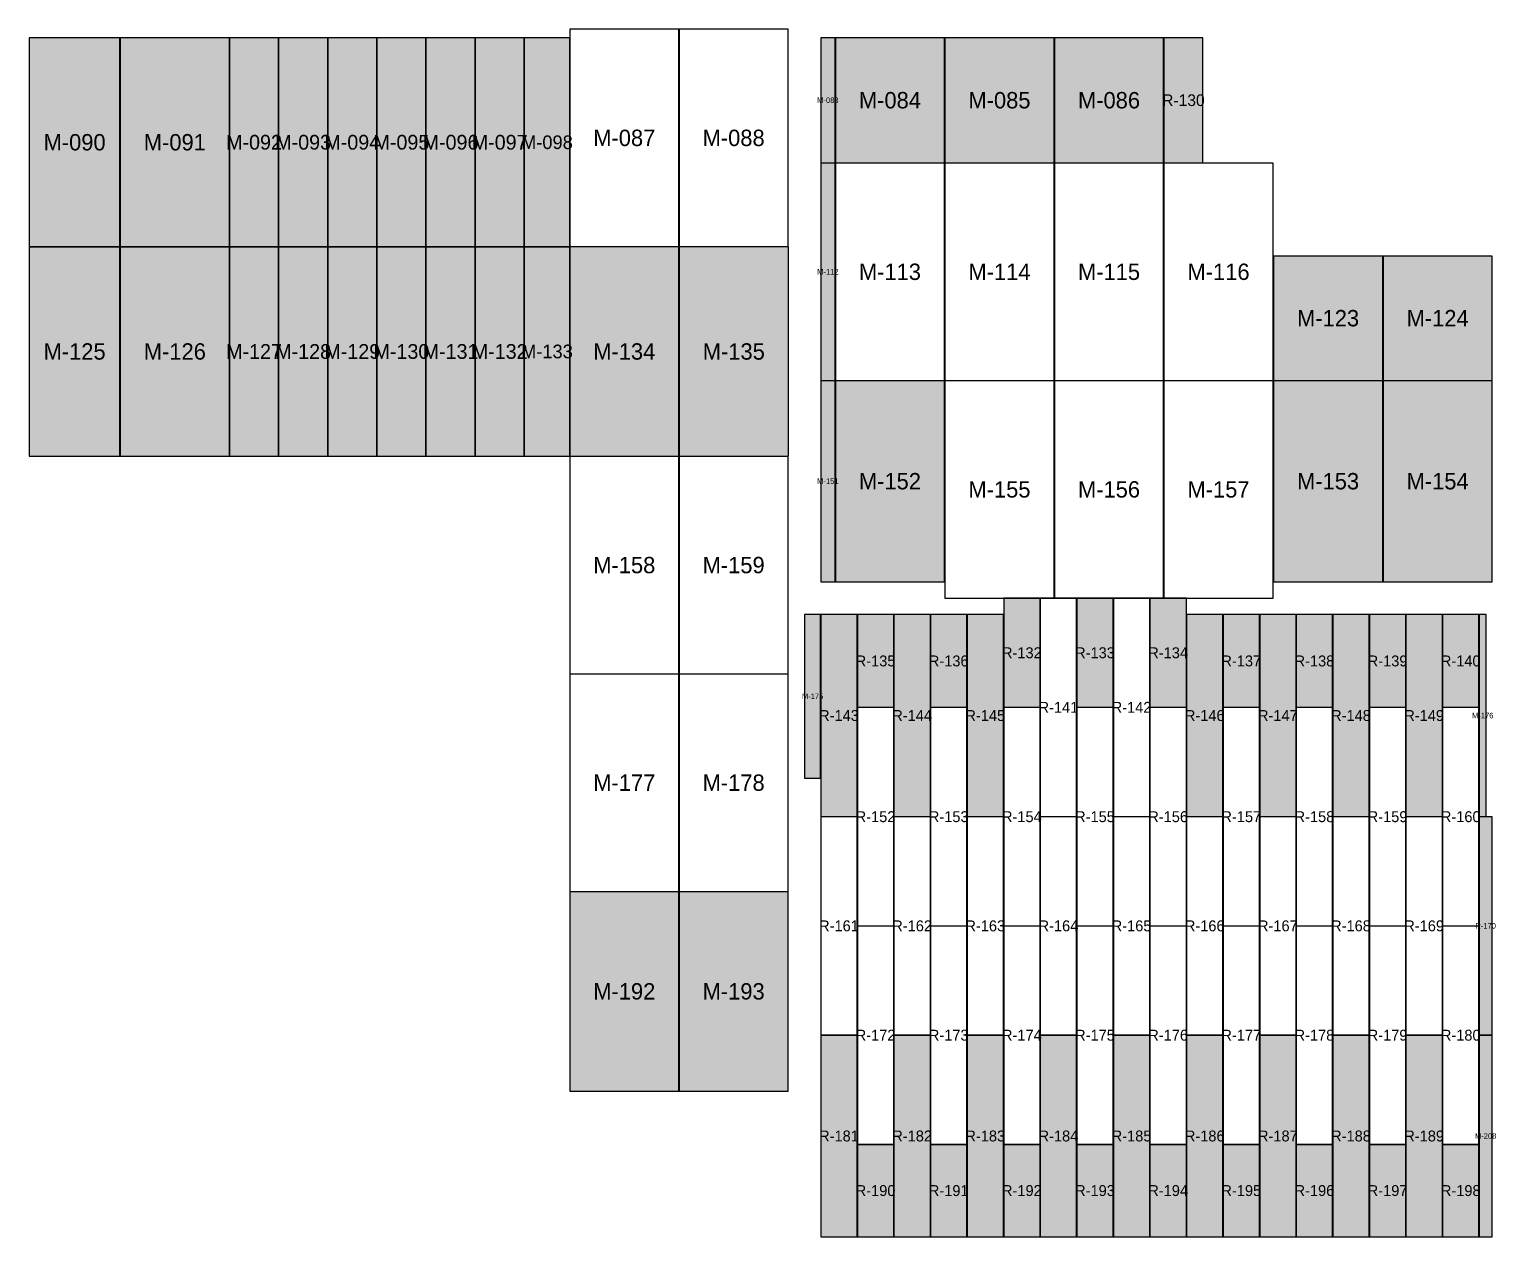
# Model space of a CAD drawing. Header units: metres. Extents: x 489.5 to 507.8, y -93.3 to -80.8.
# Drawn here: x 499.77 to 507.83, y -93.33 to -86.69 of the extents above; entities that cross this region are included whole.
import ezdxf
from ezdxf.enums import TextEntityAlignment as Align

# ---------------------------------------------------------------- set-up
doc = ezdxf.new("R2010")
doc.units = ezdxf.units.M
for name, color, linetype in [('ID-TEXTO', 7, 'Continuous'), ('ID-TEXTO-RECORTE', 1, 'Continuous'), ('PISO-MORET-COMPLETA', 8, 'Continuous'), ('PISO-MORET-RECORTE', 30, 'Continuous'), ('PISO-ROYAL-COMPLETA', 9, 'Continuous'), ('PISO-ROYAL-RECORTE', 4, 'Continuous')]:
    doc.layers.add(name, color=color, linetype=linetype)

msp = doc.modelspace()

# ---------------------------------------------------------------- hatches: boundary and pattern name
at = {"layer": 'PISO-MORET-RECORTE', "transparency": 33554534}
h = msp.add_hatch(color=30, dxfattribs=at)
h.dxf.hatch_style = 1
h.paths.add_polyline_path([(499.7742, -87.8904), (500.2722, -87.8904), (500.2722, -86.7404), (499.7742, -86.7404)])
h = msp.add_hatch(color=30, dxfattribs=at)
h.dxf.hatch_style = 1
h.paths.add_polyline_path([(500.2742, -87.8904), (500.8742, -87.8904), (500.8742, -86.7404), (500.2742, -86.7404)])
h = msp.add_hatch(color=30, dxfattribs=at)
h.dxf.hatch_style = 1
h.paths.add_polyline_path([(500.8742, -87.8904), (501.1442, -87.8904), (501.1442, -86.7404), (500.8742, -86.7404)])
h = msp.add_hatch(color=30, dxfattribs=at)
h.dxf.hatch_style = 1
h.paths.add_polyline_path([(501.1442, -87.8904), (501.4142, -87.8904), (501.4142, -86.7404), (501.1442, -86.7404)])
h = msp.add_hatch(color=30, dxfattribs=at)
h.dxf.hatch_style = 1
h.paths.add_polyline_path([(501.4142, -87.8904), (501.6842, -87.8904), (501.6842, -86.7404), (501.4142, -86.7404)])
h = msp.add_hatch(color=30, dxfattribs=at)
h.dxf.hatch_style = 1
h.paths.add_polyline_path([(501.6842, -87.8904), (501.9542, -87.8904), (501.9542, -86.7404), (501.6842, -86.7404)])
h = msp.add_hatch(color=30, dxfattribs=at)
h.dxf.hatch_style = 1
h.paths.add_polyline_path([(501.9542, -87.8904), (502.2242, -87.8904), (502.2242, -86.7404), (501.9542, -86.7404)])
h = msp.add_hatch(color=30, dxfattribs=at)
h.dxf.hatch_style = 1
h.paths.add_polyline_path([(502.2242, -87.8904), (502.4942, -87.8904), (502.4942, -86.7404), (502.2242, -86.7404)])
h = msp.add_hatch(color=30, dxfattribs=at)
h.dxf.hatch_style = 1
h.paths.add_polyline_path([(502.4942, -87.8904), (502.7442, -87.8904), (502.7442, -86.7404), (502.4942, -86.7404)])
h = msp.add_hatch(color=30, dxfattribs=at)
h.dxf.hatch_style = 1
h.paths.add_polyline_path([(504.1242, -87.4284), (504.2022, -87.4284), (504.2022, -86.7404), (504.1242, -86.7404)])
h = msp.add_hatch(color=30, dxfattribs=at)
h.dxf.hatch_style = 1
h.paths.add_polyline_path([(504.2042, -87.4284), (504.8042, -87.4284), (504.8042, -86.7404), (504.2042, -86.7404)])
h = msp.add_hatch(color=30, dxfattribs=at)
h.dxf.hatch_style = 1
h.paths.add_polyline_path([(504.8062, -87.4284), (505.4062, -87.4284), (505.4062, -86.7404), (504.8062, -86.7404)])
h = msp.add_hatch(color=30, dxfattribs=at)
h.dxf.hatch_style = 1
h.paths.add_polyline_path([(505.4082, -87.4284), (506.0082, -87.4284), (506.0082, -86.7404), (505.4082, -86.7404)])
h = msp.add_hatch(color=30, dxfattribs=at)
h.dxf.hatch_style = 1
h.paths.add_polyline_path([(504.1242, -88.6244), (504.2022, -88.6244), (504.2022, -87.4304), (504.1242, -87.4304)])
h = msp.add_hatch(color=30, dxfattribs=at)
h.dxf.hatch_style = 1
h.paths.add_polyline_path([(499.7742, -89.0404), (500.2722, -89.0404), (500.2722, -87.8904), (499.7742, -87.8904)])
h = msp.add_hatch(color=30, dxfattribs=at)
h.dxf.hatch_style = 1
h.paths.add_polyline_path([(500.2742, -89.0404), (500.8742, -89.0404), (500.8742, -87.8904), (500.2742, -87.8904)])
h = msp.add_hatch(color=30, dxfattribs=at)
h.dxf.hatch_style = 1
h.paths.add_polyline_path([(500.8742, -89.0404), (501.1442, -89.0404), (501.1442, -87.8904), (500.8742, -87.8904)])
h = msp.add_hatch(color=30, dxfattribs=at)
h.dxf.hatch_style = 1
h.paths.add_polyline_path([(501.1442, -89.0404), (501.4142, -89.0404), (501.4142, -87.8904), (501.1442, -87.8904)])
h = msp.add_hatch(color=30, dxfattribs=at)
h.dxf.hatch_style = 1
h.paths.add_polyline_path([(501.4142, -89.0404), (501.6842, -89.0404), (501.6842, -87.8904), (501.4142, -87.8904)])
h = msp.add_hatch(color=30, dxfattribs=at)
h.dxf.hatch_style = 1
h.paths.add_polyline_path([(501.6842, -89.0404), (501.9542, -89.0404), (501.9542, -87.8904), (501.6842, -87.8904)])
h = msp.add_hatch(color=30, dxfattribs=at)
h.dxf.hatch_style = 1
h.paths.add_polyline_path([(501.9542, -89.0404), (502.2242, -89.0404), (502.2242, -87.8904), (501.9542, -87.8904)])
h = msp.add_hatch(color=30, dxfattribs=at)
h.dxf.hatch_style = 1
h.paths.add_polyline_path([(502.2242, -89.0404), (502.4942, -89.0404), (502.4942, -87.8904), (502.2242, -87.8904)])
h = msp.add_hatch(color=30, dxfattribs=at)
h.dxf.hatch_style = 1
h.paths.add_polyline_path([(502.4942, -89.0404), (502.7442, -89.0404), (502.7442, -87.8904), (502.4942, -87.8904)])
h = msp.add_hatch(color=30, dxfattribs=at)
h.dxf.hatch_style = 1
h.paths.add_polyline_path([(502.7442, -89.0404), (503.3442, -89.0404), (503.3442, -87.8904), (502.7442, -87.8904)])
h = msp.add_hatch(color=30, dxfattribs=at)
h.dxf.hatch_style = 1
h.paths.add_polyline_path([(503.3462, -89.0404), (503.9462, -89.0404), (503.9462, -87.8904), (503.3462, -87.8904)])
h = msp.add_hatch(color=30, dxfattribs=at)
h.dxf.hatch_style = 1
h.paths.add_polyline_path([(506.6122, -88.6244), (507.2122, -88.6244), (507.2122, -87.9404), (506.6122, -87.9404)])
h = msp.add_hatch(color=30, dxfattribs=at)
h.dxf.hatch_style = 1
h.paths.add_polyline_path([(507.2142, -88.6244), (507.8142, -88.6244), (507.8142, -87.9404), (507.2142, -87.9404)])
h = msp.add_hatch(color=30, dxfattribs=at)
h.dxf.hatch_style = 1
h.paths.add_polyline_path([(504.1242, -89.7304), (504.2022, -89.7304), (504.2022, -88.6264), (504.1242, -88.6264)])
h = msp.add_hatch(color=30, dxfattribs=at)
h.dxf.hatch_style = 1
h.paths.add_polyline_path([(504.2042, -89.7304), (504.8042, -89.7304), (504.8042, -88.6264), (504.2042, -88.6264)])
h = msp.add_hatch(color=30, dxfattribs=at)
h.dxf.hatch_style = 1
h.paths.add_polyline_path([(506.6122, -89.7304), (507.2122, -89.7304), (507.2122, -88.6264), (506.6122, -88.6264)])
h = msp.add_hatch(color=30, dxfattribs=at)
h.dxf.hatch_style = 1
h.paths.add_polyline_path([(507.2142, -89.7304), (507.8142, -89.7304), (507.8142, -88.6264), (507.2142, -88.6264)])
h = msp.add_hatch(color=30, dxfattribs=at)
h.dxf.hatch_style = 1
h.paths.add_polyline_path([(504.0342, -90.8104), (504.1232, -90.8104), (504.1232, -89.9104), (504.0342, -89.9104)])
h = msp.add_hatch(color=30, dxfattribs=at)
h.dxf.hatch_style = 1
h.paths.add_polyline_path([(507.7422, -91.0214), (507.7817, -91.0214), (507.7817, -89.9104), (507.7422, -89.9104)])
h = msp.add_hatch(color=30, dxfattribs=at)
h.dxf.hatch_style = 1
h.paths.add_polyline_path([(502.7442, -92.5304), (503.3442, -92.5304), (503.3442, -91.4344), (502.7442, -91.4344)])
h = msp.add_hatch(color=30, dxfattribs=at)
h.dxf.hatch_style = 1
h.paths.add_polyline_path([(503.3462, -92.5304), (503.9442, -92.5304), (503.9442, -91.4344), (503.3462, -91.4344)])
h = msp.add_hatch(color=30, dxfattribs=at)
h.dxf.hatch_style = 1
h.paths.add_polyline_path([(507.7422, -93.3304), (507.8142, -93.3304), (507.8142, -92.2234), (507.7422, -92.2234)])
at = {"layer": 'PISO-ROYAL-RECORTE', "transparency": 33554534}
h = msp.add_hatch(color=4, dxfattribs=at)
h.dxf.hatch_style = 1
h.paths.add_polyline_path([(506.0102, -87.4284), (506.2242, -87.4284), (506.2242, -86.7404), (506.0102, -86.7404)])
h = msp.add_hatch(color=4, dxfattribs=at)
h.dxf.hatch_style = 1
h.paths.add_polyline_path([(505.1292, -90.4209), (505.3292, -90.4209), (505.3292, -89.8214), (505.1292, -89.8214)])
h = msp.add_hatch(color=4, dxfattribs=at)
h.dxf.hatch_style = 1
h.paths.add_polyline_path([(505.5312, -90.4209), (505.7312, -90.4209), (505.7312, -89.8214), (505.5312, -89.8214)])
h = msp.add_hatch(color=4, dxfattribs=at)
h.dxf.hatch_style = 1
h.paths.add_polyline_path([(505.9332, -90.4209), (506.1332, -90.4209), (506.1332, -89.8214), (505.9332, -89.8214)])
h = msp.add_hatch(color=4, dxfattribs=at)
h.dxf.hatch_style = 1
h.paths.add_polyline_path([(504.1242, -91.0214), (504.3242, -91.0214), (504.3242, -89.9104), (504.1242, -89.9104)])
h = msp.add_hatch(color=4, dxfattribs=at)
h.dxf.hatch_style = 1
h.paths.add_polyline_path([(504.3252, -90.4209), (504.5252, -90.4209), (504.5252, -89.9104), (504.3252, -89.9104)])
h = msp.add_hatch(color=4, dxfattribs=at)
h.dxf.hatch_style = 1
h.paths.add_polyline_path([(504.5262, -91.0214), (504.7262, -91.0214), (504.7262, -89.9104), (504.5262, -89.9104)])
h = msp.add_hatch(color=4, dxfattribs=at)
h.dxf.hatch_style = 1
h.paths.add_polyline_path([(504.7272, -90.4209), (504.9272, -90.4209), (504.9272, -89.9104), (504.7272, -89.9104)])
h = msp.add_hatch(color=4, dxfattribs=at)
h.dxf.hatch_style = 1
h.paths.add_polyline_path([(504.9282, -91.0214), (505.1282, -91.0214), (505.1282, -89.9104), (504.9282, -89.9104)])
h = msp.add_hatch(color=4, dxfattribs=at)
h.dxf.hatch_style = 1
h.paths.add_polyline_path([(506.1342, -91.0214), (506.3342, -91.0214), (506.3342, -89.9104), (506.1342, -89.9104)])
h = msp.add_hatch(color=4, dxfattribs=at)
h.dxf.hatch_style = 1
h.paths.add_polyline_path([(506.3352, -90.4209), (506.5352, -90.4209), (506.5352, -89.9104), (506.3352, -89.9104)])
h = msp.add_hatch(color=4, dxfattribs=at)
h.dxf.hatch_style = 1
h.paths.add_polyline_path([(506.5362, -91.0214), (506.7362, -91.0214), (506.7362, -89.9104), (506.5362, -89.9104)])
h = msp.add_hatch(color=4, dxfattribs=at)
h.dxf.hatch_style = 1
h.paths.add_polyline_path([(506.7372, -90.4209), (506.9372, -90.4209), (506.9372, -89.9104), (506.7372, -89.9104)])
h = msp.add_hatch(color=4, dxfattribs=at)
h.dxf.hatch_style = 1
h.paths.add_polyline_path([(506.9382, -91.0214), (507.1382, -91.0214), (507.1382, -89.9104), (506.9382, -89.9104)])
h = msp.add_hatch(color=4, dxfattribs=at)
h.dxf.hatch_style = 1
h.paths.add_polyline_path([(507.1392, -90.4209), (507.3392, -90.4209), (507.3392, -89.9104), (507.1392, -89.9104)])
h = msp.add_hatch(color=4, dxfattribs=at)
h.dxf.hatch_style = 1
h.paths.add_polyline_path([(507.3402, -91.0214), (507.5402, -91.0214), (507.5402, -89.9104), (507.3402, -89.9104)])
h = msp.add_hatch(color=4, dxfattribs=at)
h.dxf.hatch_style = 1
h.paths.add_polyline_path([(507.5412, -90.4209), (507.7412, -90.4209), (507.7412, -89.9104), (507.5412, -89.9104)])
h = msp.add_hatch(color=4, dxfattribs=at)
h.dxf.hatch_style = 1
h.paths.add_polyline_path([(507.7422, -92.2224), (507.8142, -92.2224), (507.8142, -91.0224), (507.7422, -91.0224)])
h = msp.add_hatch(color=4, dxfattribs=at)
h.dxf.hatch_style = 1
h.paths.add_polyline_path([(504.1242, -93.3304), (504.3242, -93.3304), (504.3242, -92.2234), (504.1242, -92.2234)])
h = msp.add_hatch(color=4, dxfattribs=at)
h.dxf.hatch_style = 1
h.paths.add_polyline_path([(504.5262, -93.3304), (504.7262, -93.3304), (504.7262, -92.2234), (504.5262, -92.2234)])
h = msp.add_hatch(color=4, dxfattribs=at)
h.dxf.hatch_style = 1
h.paths.add_polyline_path([(504.9282, -93.3304), (505.1282, -93.3304), (505.1282, -92.2234), (504.9282, -92.2234)])
h = msp.add_hatch(color=4, dxfattribs=at)
h.dxf.hatch_style = 1
h.paths.add_polyline_path([(505.3302, -93.3304), (505.5302, -93.3304), (505.5302, -92.2234), (505.3302, -92.2234)])
h = msp.add_hatch(color=4, dxfattribs=at)
h.dxf.hatch_style = 1
h.paths.add_polyline_path([(505.7322, -93.3304), (505.9322, -93.3304), (505.9322, -92.2234), (505.7322, -92.2234)])
h = msp.add_hatch(color=4, dxfattribs=at)
h.dxf.hatch_style = 1
h.paths.add_polyline_path([(506.1342, -93.3304), (506.3342, -93.3304), (506.3342, -92.2234), (506.1342, -92.2234)])
h = msp.add_hatch(color=4, dxfattribs=at)
h.dxf.hatch_style = 1
h.paths.add_polyline_path([(506.5362, -93.3304), (506.7362, -93.3304), (506.7362, -92.2234), (506.5362, -92.2234)])
h = msp.add_hatch(color=4, dxfattribs=at)
h.dxf.hatch_style = 1
h.paths.add_polyline_path([(506.9382, -93.3304), (507.1382, -93.3304), (507.1382, -92.2234), (506.9382, -92.2234)])
h = msp.add_hatch(color=4, dxfattribs=at)
h.dxf.hatch_style = 1
h.paths.add_polyline_path([(507.3402, -93.3304), (507.5402, -93.3304), (507.5402, -92.2234), (507.3402, -92.2234)])
h = msp.add_hatch(color=4, dxfattribs=at)
h.dxf.hatch_style = 1
h.paths.add_polyline_path([(504.3252, -93.3304), (504.5252, -93.3304), (504.5252, -92.8239), (504.3252, -92.8239)])
h = msp.add_hatch(color=4, dxfattribs=at)
h.dxf.hatch_style = 1
h.paths.add_polyline_path([(504.7272, -93.3304), (504.9272, -93.3304), (504.9272, -92.8239), (504.7272, -92.8239)])
h = msp.add_hatch(color=4, dxfattribs=at)
h.dxf.hatch_style = 1
h.paths.add_polyline_path([(505.1292, -93.3304), (505.3292, -93.3304), (505.3292, -92.8239), (505.1292, -92.8239)])
h = msp.add_hatch(color=4, dxfattribs=at)
h.dxf.hatch_style = 1
h.paths.add_polyline_path([(505.5312, -93.3304), (505.7312, -93.3304), (505.7312, -92.8239), (505.5312, -92.8239)])
h = msp.add_hatch(color=4, dxfattribs=at)
h.dxf.hatch_style = 1
h.paths.add_polyline_path([(505.9332, -93.3304), (506.1332, -93.3304), (506.1332, -92.8239), (505.9332, -92.8239)])
h = msp.add_hatch(color=4, dxfattribs=at)
h.dxf.hatch_style = 1
h.paths.add_polyline_path([(506.3352, -93.3304), (506.5352, -93.3304), (506.5352, -92.8239), (506.3352, -92.8239)])
h = msp.add_hatch(color=4, dxfattribs=at)
h.dxf.hatch_style = 1
h.paths.add_polyline_path([(506.7372, -93.3304), (506.9372, -93.3304), (506.9372, -92.8239), (506.7372, -92.8239)])
h = msp.add_hatch(color=4, dxfattribs=at)
h.dxf.hatch_style = 1
h.paths.add_polyline_path([(507.1392, -93.3304), (507.3392, -93.3304), (507.3392, -92.8239), (507.1392, -92.8239)])
h = msp.add_hatch(color=4, dxfattribs=at)
h.dxf.hatch_style = 1
h.paths.add_polyline_path([(507.5412, -93.3304), (507.7412, -93.3304), (507.7412, -92.8239), (507.5412, -92.8239)])

# ---------------------------------------------------------------- linework, layer by layer
at = {"layer": 'PISO-MORET-COMPLETA'}
for points in [[(502.7442, -87.8884), (503.3442, -87.8884), (503.3442, -86.6944), (502.7442, -86.6944)], [(503.3462, -87.8884), (503.9442, -87.8884), (503.9442, -86.6944), (503.3462, -86.6944)], [(504.2042, -88.6244), (504.8042, -88.6244), (504.8042, -87.4304), (504.2042, -87.4304)], [(504.8062, -88.6244), (505.4062, -88.6244), (505.4062, -87.4304), (504.8062, -87.4304)], [(505.4082, -88.6244), (506.0082, -88.6244), (506.0082, -87.4304), (505.4082, -87.4304)], [(506.0102, -88.6244), (506.6102, -88.6244), (506.6102, -87.4304), (506.0102, -87.4304)], [(504.8062, -89.8204), (505.4062, -89.8204), (505.4062, -88.6264), (504.8062, -88.6264)], [(505.4082, -89.8204), (506.0082, -89.8204), (506.0082, -88.6264), (505.4082, -88.6264)], [(506.0102, -89.8204), (506.6102, -89.8204), (506.6102, -88.6264), (506.0102, -88.6264)], [(502.7442, -90.2364), (503.3442, -90.2364), (503.3442, -89.0424), (502.7442, -89.0424)], [(503.3462, -90.2364), (503.9442, -90.2364), (503.9442, -89.0424), (503.3462, -89.0424)], [(502.7442, -91.4324), (503.3442, -91.4324), (503.3442, -90.2384), (502.7442, -90.2384)], [(503.3462, -91.4324), (503.9442, -91.4324), (503.9442, -90.2384), (503.3462, -90.2384)]]:
    msp.add_lwpolyline(points, close=True, dxfattribs=at)
at = {"layer": 'PISO-MORET-RECORTE'}
for points in [[(499.7742, -87.8904), (500.2722, -87.8904), (500.2722, -86.7404), (499.7742, -86.7404)], [(500.2742, -87.8904), (500.8742, -87.8904), (500.8742, -86.7404), (500.2742, -86.7404)], [(500.8742, -87.8904), (501.1442, -87.8904), (501.1442, -86.7404), (500.8742, -86.7404)], [(501.1442, -87.8904), (501.4142, -87.8904), (501.4142, -86.7404), (501.1442, -86.7404)], [(501.4142, -87.8904), (501.6842, -87.8904), (501.6842, -86.7404), (501.4142, -86.7404)], [(501.6842, -87.8904), (501.9542, -87.8904), (501.9542, -86.7404), (501.6842, -86.7404)], [(501.9542, -87.8904), (502.2242, -87.8904), (502.2242, -86.7404), (501.9542, -86.7404)], [(502.2242, -87.8904), (502.4942, -87.8904), (502.4942, -86.7404), (502.2242, -86.7404)], [(502.4942, -87.8904), (502.7442, -87.8904), (502.7442, -86.7404), (502.4942, -86.7404)], [(504.1242, -87.4284), (504.2022, -87.4284), (504.2022, -86.7404), (504.1242, -86.7404)], [(504.2042, -87.4284), (504.8042, -87.4284), (504.8042, -86.7404), (504.2042, -86.7404)], [(504.8062, -87.4284), (505.4062, -87.4284), (505.4062, -86.7404), (504.8062, -86.7404)], [(505.4082, -87.4284), (506.0082, -87.4284), (506.0082, -86.7404), (505.4082, -86.7404)], [(504.1242, -88.6244), (504.2022, -88.6244), (504.2022, -87.4304), (504.1242, -87.4304)], [(499.7742, -89.0404), (500.2722, -89.0404), (500.2722, -87.8904), (499.7742, -87.8904)], [(500.2742, -89.0404), (500.8742, -89.0404), (500.8742, -87.8904), (500.2742, -87.8904)], [(500.8742, -89.0404), (501.1442, -89.0404), (501.1442, -87.8904), (500.8742, -87.8904)], [(501.1442, -89.0404), (501.4142, -89.0404), (501.4142, -87.8904), (501.1442, -87.8904)], [(501.4142, -89.0404), (501.6842, -89.0404), (501.6842, -87.8904), (501.4142, -87.8904)], [(501.6842, -89.0404), (501.9542, -89.0404), (501.9542, -87.8904), (501.6842, -87.8904)], [(501.9542, -89.0404), (502.2242, -89.0404), (502.2242, -87.8904), (501.9542, -87.8904)], [(502.2242, -89.0404), (502.4942, -89.0404), (502.4942, -87.8904), (502.2242, -87.8904)], [(502.4942, -89.0404), (502.7442, -89.0404), (502.7442, -87.8904), (502.4942, -87.8904)], [(502.7442, -89.0404), (503.3442, -89.0404), (503.3442, -87.8904), (502.7442, -87.8904)], [(503.3462, -89.0404), (503.9462, -89.0404), (503.9462, -87.8904), (503.3462, -87.8904)], [(506.6122, -88.6244), (507.2122, -88.6244), (507.2122, -87.9404), (506.6122, -87.9404)], [(507.2142, -88.6244), (507.8142, -88.6244), (507.8142, -87.9404), (507.2142, -87.9404)], [(504.1242, -89.7304), (504.2022, -89.7304), (504.2022, -88.6264), (504.1242, -88.6264)], [(504.2042, -89.7304), (504.8042, -89.7304), (504.8042, -88.6264), (504.2042, -88.6264)], [(506.6122, -89.7304), (507.2122, -89.7304), (507.2122, -88.6264), (506.6122, -88.6264)], [(507.2142, -89.7304), (507.8142, -89.7304), (507.8142, -88.6264), (507.2142, -88.6264)], [(504.0342, -90.8104), (504.1232, -90.8104), (504.1232, -89.9104), (504.0342, -89.9104)], [(507.7422, -91.0214), (507.7817, -91.0214), (507.7817, -89.9104), (507.7422, -89.9104)], [(502.7442, -92.5304), (503.3442, -92.5304), (503.3442, -91.4344), (502.7442, -91.4344)], [(503.3462, -92.5304), (503.9442, -92.5304), (503.9442, -91.4344), (503.3462, -91.4344)], [(507.7422, -93.3304), (507.8142, -93.3304), (507.8142, -92.2234), (507.7422, -92.2234)]]:
    msp.add_lwpolyline(points, close=True, dxfattribs=at)
at = {"layer": 'PISO-ROYAL-COMPLETA'}
for points in [[(505.3302, -91.0214), (505.5302, -91.0214), (505.5302, -89.8214), (505.3302, -89.8214)], [(505.7322, -91.0214), (505.9322, -91.0214), (505.9322, -89.8214), (505.7322, -89.8214)], [(504.3252, -91.6219), (504.5252, -91.6219), (504.5252, -90.4219), (504.3252, -90.4219)], [(504.7272, -91.6219), (504.9272, -91.6219), (504.9272, -90.4219), (504.7272, -90.4219)], [(505.1292, -91.6219), (505.3292, -91.6219), (505.3292, -90.4219), (505.1292, -90.4219)], [(505.5312, -91.6219), (505.7312, -91.6219), (505.7312, -90.4219), (505.5312, -90.4219)], [(505.9332, -91.6219), (506.1332, -91.6219), (506.1332, -90.4219), (505.9332, -90.4219)], [(506.3352, -91.6219), (506.5352, -91.6219), (506.5352, -90.4219), (506.3352, -90.4219)], [(506.7372, -91.6219), (506.9372, -91.6219), (506.9372, -90.4219), (506.7372, -90.4219)], [(507.1392, -91.6219), (507.3392, -91.6219), (507.3392, -90.4219), (507.1392, -90.4219)], [(507.5412, -91.6219), (507.7412, -91.6219), (507.7412, -90.4219), (507.5412, -90.4219)], [(504.1242, -92.2224), (504.3242, -92.2224), (504.3242, -91.0224), (504.1242, -91.0224)], [(504.5262, -92.2224), (504.7262, -92.2224), (504.7262, -91.0224), (504.5262, -91.0224)], [(504.9282, -92.2224), (505.1282, -92.2224), (505.1282, -91.0224), (504.9282, -91.0224)], [(505.3302, -92.2224), (505.5302, -92.2224), (505.5302, -91.0224), (505.3302, -91.0224)], [(505.7322, -92.2224), (505.9322, -92.2224), (505.9322, -91.0224), (505.7322, -91.0224)], [(506.1342, -92.2224), (506.3342, -92.2224), (506.3342, -91.0224), (506.1342, -91.0224)], [(506.5362, -92.2224), (506.7362, -92.2224), (506.7362, -91.0224), (506.5362, -91.0224)], [(506.9382, -92.2224), (507.1382, -92.2224), (507.1382, -91.0224), (506.9382, -91.0224)], [(507.3402, -92.2224), (507.5402, -92.2224), (507.5402, -91.0224), (507.3402, -91.0224)], [(504.3252, -92.8229), (504.5252, -92.8229), (504.5252, -91.6229), (504.3252, -91.6229)], [(504.7272, -92.8229), (504.9272, -92.8229), (504.9272, -91.6229), (504.7272, -91.6229)], [(505.1292, -92.8229), (505.3292, -92.8229), (505.3292, -91.6229), (505.1292, -91.6229)], [(505.5312, -92.8229), (505.7312, -92.8229), (505.7312, -91.6229), (505.5312, -91.6229)], [(505.9332, -92.8229), (506.1332, -92.8229), (506.1332, -91.6229), (505.9332, -91.6229)], [(506.3352, -92.8229), (506.5352, -92.8229), (506.5352, -91.6229), (506.3352, -91.6229)], [(506.7372, -92.8229), (506.9372, -92.8229), (506.9372, -91.6229), (506.7372, -91.6229)], [(507.1392, -92.8229), (507.3392, -92.8229), (507.3392, -91.6229), (507.1392, -91.6229)], [(507.5412, -92.8229), (507.7412, -92.8229), (507.7412, -91.6229), (507.5412, -91.6229)]]:
    msp.add_lwpolyline(points, close=True, dxfattribs=at)
at = {"layer": 'PISO-ROYAL-RECORTE'}
for points in [[(506.0102, -87.4284), (506.2242, -87.4284), (506.2242, -86.7404), (506.0102, -86.7404)], [(505.1292, -90.4209), (505.3292, -90.4209), (505.3292, -89.8214), (505.1292, -89.8214)], [(505.5312, -90.4209), (505.7312, -90.4209), (505.7312, -89.8214), (505.5312, -89.8214)], [(505.9332, -90.4209), (506.1332, -90.4209), (506.1332, -89.8214), (505.9332, -89.8214)], [(504.1242, -91.0214), (504.3242, -91.0214), (504.3242, -89.9104), (504.1242, -89.9104)], [(504.3252, -90.4209), (504.5252, -90.4209), (504.5252, -89.9104), (504.3252, -89.9104)], [(504.5262, -91.0214), (504.7262, -91.0214), (504.7262, -89.9104), (504.5262, -89.9104)], [(504.7272, -90.4209), (504.9272, -90.4209), (504.9272, -89.9104), (504.7272, -89.9104)], [(504.9282, -91.0214), (505.1282, -91.0214), (505.1282, -89.9104), (504.9282, -89.9104)], [(506.1342, -91.0214), (506.3342, -91.0214), (506.3342, -89.9104), (506.1342, -89.9104)], [(506.3352, -90.4209), (506.5352, -90.4209), (506.5352, -89.9104), (506.3352, -89.9104)], [(506.5362, -91.0214), (506.7362, -91.0214), (506.7362, -89.9104), (506.5362, -89.9104)], [(506.7372, -90.4209), (506.9372, -90.4209), (506.9372, -89.9104), (506.7372, -89.9104)], [(506.9382, -91.0214), (507.1382, -91.0214), (507.1382, -89.9104), (506.9382, -89.9104)], [(507.1392, -90.4209), (507.3392, -90.4209), (507.3392, -89.9104), (507.1392, -89.9104)], [(507.3402, -91.0214), (507.5402, -91.0214), (507.5402, -89.9104), (507.3402, -89.9104)], [(507.5412, -90.4209), (507.7412, -90.4209), (507.7412, -89.9104), (507.5412, -89.9104)], [(507.7422, -92.2224), (507.8142, -92.2224), (507.8142, -91.0224), (507.7422, -91.0224)], [(504.1242, -93.3304), (504.3242, -93.3304), (504.3242, -92.2234), (504.1242, -92.2234)], [(504.5262, -93.3304), (504.7262, -93.3304), (504.7262, -92.2234), (504.5262, -92.2234)], [(504.9282, -93.3304), (505.1282, -93.3304), (505.1282, -92.2234), (504.9282, -92.2234)], [(505.3302, -93.3304), (505.5302, -93.3304), (505.5302, -92.2234), (505.3302, -92.2234)], [(505.7322, -93.3304), (505.9322, -93.3304), (505.9322, -92.2234), (505.7322, -92.2234)], [(506.1342, -93.3304), (506.3342, -93.3304), (506.3342, -92.2234), (506.1342, -92.2234)], [(506.5362, -93.3304), (506.7362, -93.3304), (506.7362, -92.2234), (506.5362, -92.2234)], [(506.9382, -93.3304), (507.1382, -93.3304), (507.1382, -92.2234), (506.9382, -92.2234)], [(507.3402, -93.3304), (507.5402, -93.3304), (507.5402, -92.2234), (507.3402, -92.2234)], [(504.3252, -93.3304), (504.5252, -93.3304), (504.5252, -92.8239), (504.3252, -92.8239)], [(504.7272, -93.3304), (504.9272, -93.3304), (504.9272, -92.8239), (504.7272, -92.8239)], [(505.1292, -93.3304), (505.3292, -93.3304), (505.3292, -92.8239), (505.1292, -92.8239)], [(505.5312, -93.3304), (505.7312, -93.3304), (505.7312, -92.8239), (505.5312, -92.8239)], [(505.9332, -93.3304), (506.1332, -93.3304), (506.1332, -92.8239), (505.9332, -92.8239)], [(506.3352, -93.3304), (506.5352, -93.3304), (506.5352, -92.8239), (506.3352, -92.8239)], [(506.7372, -93.3304), (506.9372, -93.3304), (506.9372, -92.8239), (506.7372, -92.8239)], [(507.1392, -93.3304), (507.3392, -93.3304), (507.3392, -92.8239), (507.1392, -92.8239)], [(507.5412, -93.3304), (507.7412, -93.3304), (507.7412, -92.8239), (507.5412, -92.8239)]]:
    msp.add_lwpolyline(points, close=True, dxfattribs=at)

# ---------------------------------------------------------------- texts
at = {"layer": 'ID-TEXTO'}
for s, height, p in [('M-087', 0.09, (503.044, -87.291)), ('M-088', 0.09, (503.645, -87.291)), ('M-113', 0.09, (504.504, -88.027)), ('M-114', 0.09, (505.106, -88.027)), ('M-115', 0.09, (505.708, -88.027)), ('M-116', 0.09, (506.31, -88.027)), ('M-155', 0.09, (505.106, -89.223)), ('M-156', 0.09, (505.708, -89.223)), ('M-157', 0.09, (506.31, -89.223)), ('M-158', 0.09, (503.044, -89.639)), ('M-159', 0.09, (503.645, -89.639)), ('R-141', 0.06, (505.43, -90.421)), ('R-142', 0.06, (505.832, -90.421)), ('M-177', 0.09, (503.044, -90.835)), ('M-178', 0.09, (503.645, -90.835)), ('R-152', 0.06, (504.425, -91.022)), ('R-153', 0.06, (504.827, -91.022)), ('R-154', 0.06, (505.229, -91.022)), ('R-155', 0.06, (505.631, -91.022)), ('R-156', 0.06, (506.033, -91.022)), ('R-157', 0.06, (506.435, -91.022)), ('R-158', 0.06, (506.837, -91.022)), ('R-159', 0.06, (507.239, -91.022)), ('R-160', 0.06, (507.641, -91.022)), ('R-161', 0.06, (504.224, -91.622)), ('R-162', 0.06, (504.626, -91.622)), ('R-163', 0.06, (505.028, -91.622)), ('R-164', 0.06, (505.43, -91.622)), ('R-165', 0.06, (505.832, -91.622)), ('R-166', 0.06, (506.234, -91.622)), ('R-167', 0.06, (506.636, -91.622)), ('R-168', 0.06, (507.038, -91.622)), ('R-169', 0.06, (507.44, -91.622)), ('R-172', 0.06, (504.425, -92.223)), ('R-173', 0.06, (504.827, -92.223)), ('R-174', 0.06, (505.229, -92.223)), ('R-175', 0.06, (505.631, -92.223)), ('R-176', 0.06, (506.033, -92.223)), ('R-177', 0.06, (506.435, -92.223)), ('R-178', 0.06, (506.837, -92.223)), ('R-179', 0.06, (507.239, -92.223)), ('R-180', 0.06, (507.641, -92.223))]:
    msp.add_text(s, height=height, dxfattribs=at).set_placement(p, align=Align.MIDDLE_CENTER)
at = {"layer": 'ID-TEXTO-RECORTE'}
for s, height, p in [('M-083', 0.03, (504.163, -87.084)), ('M-084', 0.09, (504.504, -87.084)), ('M-085', 0.09, (505.106, -87.084)), ('M-086', 0.09, (505.708, -87.084)), ('R-130', 0.0642, (506.117, -87.084)), ('M-090', 0.09, (500.023, -87.315)), ('M-091', 0.09, (500.574, -87.315)), ('M-092', 0.081, (501.009, -87.315)), ('M-093', 0.081, (501.279, -87.315)), ('M-094', 0.081, (501.549, -87.315)), ('M-095', 0.081, (501.819, -87.315)), ('M-096', 0.081, (502.089, -87.315)), ('M-097', 0.081, (502.359, -87.315)), ('M-098', 0.075, (502.619, -87.315)), ('M-112', 0.03, (504.163, -88.027)), ('M-123', 0.09, (506.912, -88.282)), ('M-124', 0.09, (507.514, -88.282)), ('M-125', 0.09, (500.023, -88.465)), ('M-126', 0.09, (500.574, -88.465)), ('M-127', 0.081, (501.009, -88.465)), ('M-128', 0.081, (501.279, -88.465)), ('M-129', 0.081, (501.549, -88.465)), ('M-130', 0.081, (501.819, -88.465)), ('M-131', 0.081, (502.089, -88.465)), ('M-132', 0.081, (502.359, -88.465)), ('M-133', 0.075, (502.619, -88.465)), ('M-134', 0.09, (503.044, -88.465)), ('M-135', 0.09, (503.646, -88.465)), ('M-151', 0.03, (504.163, -89.178)), ('M-152', 0.09, (504.504, -89.178)), ('M-153', 0.09, (506.912, -89.178)), ('M-154', 0.09, (507.514, -89.178)), ('R-132', 0.06, (505.229, -90.121)), ('R-133', 0.06, (505.631, -90.121)), ('R-134', 0.06, (506.033, -90.121)), ('R-135', 0.06, (504.425, -90.166)), ('R-136', 0.06, (504.827, -90.166)), ('R-137', 0.06, (506.435, -90.166)), ('R-138', 0.06, (506.837, -90.166)), ('R-139', 0.06, (507.239, -90.166)), ('R-140', 0.06, (507.641, -90.166)), ('M-175', 0.03, (504.079, -90.36)), ('R-143', 0.06, (504.224, -90.466)), ('R-144', 0.06, (504.626, -90.466)), ('R-145', 0.06, (505.028, -90.466)), ('R-146', 0.06, (506.234, -90.466)), ('R-147', 0.06, (506.636, -90.466)), ('R-148', 0.06, (507.038, -90.466)), ('R-149', 0.06, (507.44, -90.466)), ('M-176', 0.03, (507.762, -90.466)), ('R-170', 0.03, (507.778, -91.622)), ('M-192', 0.09, (503.044, -91.982)), ('M-193', 0.09, (503.645, -91.982)), ('R-181', 0.06, (504.224, -92.777)), ('R-182', 0.06, (504.626, -92.777)), ('R-183', 0.06, (505.028, -92.777)), ('R-184', 0.06, (505.43, -92.777)), ('R-185', 0.06, (505.832, -92.777)), ('R-186', 0.06, (506.234, -92.777)), ('R-187', 0.06, (506.636, -92.777)), ('R-188', 0.06, (507.038, -92.777)), ('R-189', 0.06, (507.44, -92.777)), ('M-208', 0.03, (507.778, -92.777)), ('R-190', 0.06, (504.425, -93.077)), ('R-191', 0.06, (504.827, -93.077)), ('R-192', 0.06, (505.229, -93.077)), ('R-193', 0.06, (505.631, -93.077)), ('R-194', 0.06, (506.033, -93.077)), ('R-195', 0.06, (506.435, -93.077)), ('R-196', 0.06, (506.837, -93.077)), ('R-197', 0.06, (507.239, -93.077)), ('R-198', 0.06, (507.641, -93.077))]:
    msp.add_text(s, height=height, dxfattribs=at).set_placement(p, align=Align.MIDDLE_CENTER)

doc.saveas('drawing.dxf')
